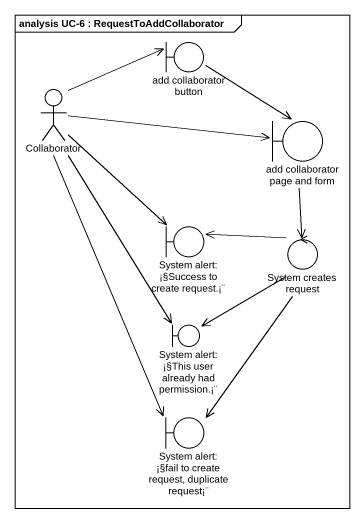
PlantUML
@startuml
mainframe analysis UC-6 : RequestToAddCollaborator
boundary "add collaborator button" as add_collaborator_button
actor Collaborator
boundary "add collaborator page and form" as add_collaborator_page_and
boundary "System alert: ¡§Success to create request.¡¨" as System_alert_Success_to
control "System creates request" as System_creates_request
boundary "System alert: ¡§This user already had permission.¡¨" as System_alert_This_user
boundary "System alert: ¡§fail to create request, duplicate request¡¨" as System_alert_fail_to_create
add_collaborator_button --> add_collaborator_page_and
Collaborator -right-> add_collaborator_button
Collaborator -right-> add_collaborator_page_and
Collaborator --> System_alert_Success_to
Collaborator --> System_alert_This_user
Collaborator --> System_alert_fail_to_create
add_collaborator_page_and --> System_creates_request
System_creates_request -left-> System_alert_Success_to
System_creates_request --> System_alert_This_user
System_creates_request --> System_alert_fail_to_create
@enduml
